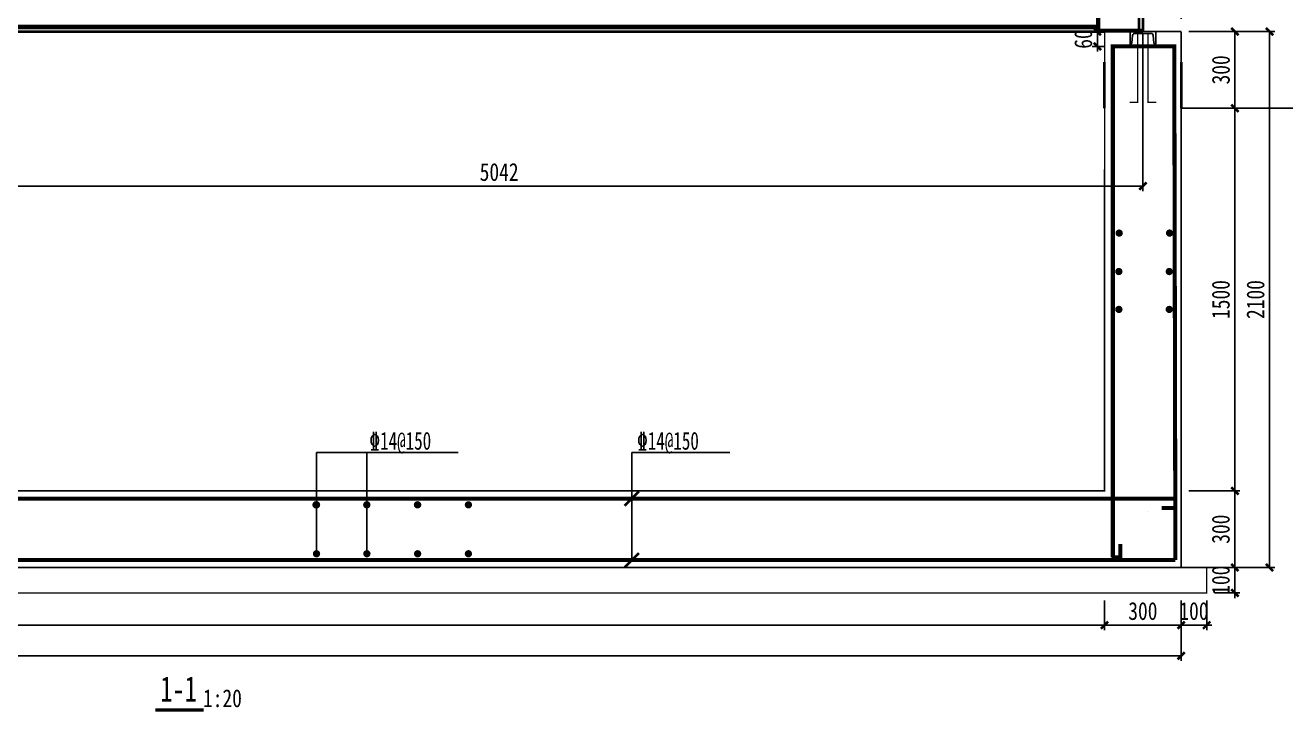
# Model space of a CAD drawing. Header units: millimetres. Extents: x 32496 to 166256, y 3504 to 23939.
# Drawn here: x 99817 to 104753, y 17210 to 19901 of the extents above; entities that cross this region are included whole.
import ezdxf
from ezdxf.enums import TextEntityAlignment as Align

# ---------------------------------------------------------------- set-up
doc = ezdxf.new("R2010")
doc.units = ezdxf.units.MM
doc.header["$PDSIZE"] = -5
doc.layers.get('0').update_dxf_attribs({"lineweight": 35})
doc.layers.get('Defpoints').update_dxf_attribs({"lineweight": 18})
doc.layers.add('01', color=7, linetype='Continuous', lineweight=35)
doc.layers.add('Text', color=7, linetype='Continuous', lineweight=15)
for name, color, linetype in [('PUB_DIM', 3, 'Continuous'), ('SIGN', 7, 'Continuous'), ('图名', 253, 'Continuous')]:
    doc.layers.add(name, color=color, linetype=linetype)
doc.styles.add('HZ', font='', dxfattribs={"width": 0.7})
doc.styles.add('新宋体样式', font='simsun.ttc', dxfattribs={"width": 0.8})
doc.styles.add('汉字', font='simsun.ttc', dxfattribs={"width": 0.7})
doc.styles.get('HZ').set_extended_font_data('宋体')
doc.dimstyles.new('1', dxfattribs={"dimscale": 20, "dimtxt": 3.5, "dimasz": 1, "dimexe": 1, "dimexo": 1.5, "dimgap": 1, "dimtad": 1, "dimdec": 0, "dimzin": 0, "dimdsep": 46, "dimtxsty": '汉字', "dimblk": 'ARCHTICK', "dimcen": 0.09, "dimclrd": 3, "dimclre": 3, "dimclrt": 256, "dimadec": 0, "dimazin": 0, "dimtfac": 1, "dimtdec": 0, "dimtix": 1, "dimtmove": 2, "dimatfit": 2, "dimfxl": 1, "dimtolj": 1, "dimtzin": 0, "dimarcsym": 0})

# ---------------------------------------------------------------- blocks, each defined once
blk = doc.blocks.new('_ArchTick')
at = {"color": 0, "linetype": 'ByBlock'}
blk.add_lwpolyline([(-0.71, -0.71, 0.5, 0.5, 0), (0.71, 0.71, 0.5, 0.5, 0)], format="xyseb", dxfattribs=at)
blk = doc.blocks.new('*D5683')
at = {"color": 3, "lineweight": -2}
for p, q in [((104193.8, 19906), (104193.8, 20092.2)), ((104343.8, 19926), (104343.8, 20092.2)), ((104343.8, 20072.2), (104193.8, 20072.2))]:
    blk.add_line(p, q, dxfattribs=at)
at = {"layer": 'Defpoints', "color": 0}
for p in [(104193.8, 20072.2), (104343.8, 19896), (104193.8, 19876)]:
    blk.add_point(p, dxfattribs=at)
at = {"color": 3, "linetype": 'ByBlock', "lineweight": -2, "xscale": 20, "yscale": 20, "zscale": 20, "rotation": 180}
blk.add_blockref('_ArchTick', (104193.8, 20072.2), dxfattribs=at)
at = {"color": 3, "linetype": 'ByBlock', "lineweight": -2, "xscale": 20, "yscale": 20, "zscale": 20}
blk.add_blockref('_ArchTick', (104343.8, 20072.2), dxfattribs=at)
at = {"insert": (104268.8, 20127.2), "char_height": 70, "attachment_point": 5, "style": '新宋体样式'}
blk.add_mtext('\\A1;150', dxfattribs=at)
blk = doc.blocks.new('*D5685')
at = {"color": 3, "lineweight": -2}
for p, q in [((104343.5, 17646), (104343.5, 17529.9)), ((104443.5, 17646), (104443.5, 17529.9)), ((104343.5, 17549.9), (104323.5, 17549.9)), ((104443.5, 17549.9), (104343.5, 17549.9)), ((104443.5, 17549.9), (104463.5, 17549.9))]:
    blk.add_line(p, q, dxfattribs=at)
at = {"layer": 'Defpoints', "color": 0}
for p in [(104343.5, 17676), (104443.5, 17676), (104343.5, 17549.9)]:
    blk.add_point(p, dxfattribs=at)
at = {"color": 3, "linetype": 'ByBlock', "lineweight": -2, "xscale": 20, "yscale": 20, "zscale": 20}
blk.add_blockref('_ArchTick', (104343.5, 17549.9), dxfattribs=at)
at = {"color": 3, "linetype": 'ByBlock', "lineweight": -2, "xscale": 20, "yscale": 20, "zscale": 20, "rotation": 180}
blk.add_blockref('_ArchTick', (104443.5, 17549.9), dxfattribs=at)
at = {"insert": (104393.5, 17604.9), "char_height": 70, "attachment_point": 5, "style": '新宋体样式'}
blk.add_mtext('\\A1;100', dxfattribs=at)
blk = doc.blocks.new('*D5686')
at = {"color": 3, "lineweight": -2}
for p, q in [((104043.5, 17646), (104043.5, 17529.9)), ((104343.5, 17646), (104343.5, 17529.9)), ((104343.5, 17549.9), (104043.5, 17549.9))]:
    blk.add_line(p, q, dxfattribs=at)
at = {"layer": 'Defpoints', "color": 0}
for p in [(104043.5, 17676), (104343.5, 17676), (104043.5, 17549.9)]:
    blk.add_point(p, dxfattribs=at)
at = {"color": 3, "linetype": 'ByBlock', "lineweight": -2, "xscale": 20, "yscale": 20, "zscale": 20, "rotation": 180}
blk.add_blockref('_ArchTick', (104043.5, 17549.9), dxfattribs=at)
at = {"color": 3, "linetype": 'ByBlock', "lineweight": -2, "xscale": 20, "yscale": 20, "zscale": 20}
blk.add_blockref('_ArchTick', (104343.5, 17549.9), dxfattribs=at)
at = {"insert": (104193.5, 17604.9), "char_height": 70, "attachment_point": 5, "style": '新宋体样式'}
blk.add_mtext('\\A1;300', dxfattribs=at)
blk = doc.blocks.new('*D5687')
at = {"color": 3, "lineweight": -2}
for p, q in [((92151.5, 17646), (92151.5, 17529.9)), ((104043.5, 17646), (104043.5, 17529.9)), ((104043.5, 17549.9), (92151.5, 17549.9))]:
    blk.add_line(p, q, dxfattribs=at)
at = {"layer": 'Defpoints', "color": 0}
for p in [(92151.5, 17676), (104043.5, 17676), (92151.5, 17549.9)]:
    blk.add_point(p, dxfattribs=at)
at = {"color": 3, "linetype": 'ByBlock', "lineweight": -2, "xscale": 20, "yscale": 20, "zscale": 20, "rotation": 180}
blk.add_blockref('_ArchTick', (92151.5, 17549.9), dxfattribs=at)
at = {"color": 3, "linetype": 'ByBlock', "lineweight": -2, "xscale": 20, "yscale": 20, "zscale": 20}
blk.add_blockref('_ArchTick', (104043.5, 17549.9), dxfattribs=at)
at = {"insert": (98097.5, 17604.9), "char_height": 70, "attachment_point": 5, "style": '新宋体样式'}
blk.add_mtext('\\A1;11892', dxfattribs=at)
blk = doc.blocks.new('*D5690')
at = {"color": 3, "lineweight": -2}
for p, q in [((91851.5, 17646), (91851.5, 17409.8)), ((104343.5, 17646), (104343.5, 17409.8)), ((104343.5, 17429.8), (91851.5, 17429.8))]:
    blk.add_line(p, q, dxfattribs=at)
at = {"layer": 'Defpoints', "color": 0}
for p in [(91851.5, 17676), (104343.5, 17676), (91851.5, 17429.8)]:
    blk.add_point(p, dxfattribs=at)
at = {"color": 3, "linetype": 'ByBlock', "lineweight": -2, "xscale": 20, "yscale": 20, "zscale": 20, "rotation": 180}
blk.add_blockref('_ArchTick', (91851.5, 17429.8), dxfattribs=at)
at = {"color": 3, "linetype": 'ByBlock', "lineweight": -2, "xscale": 20, "yscale": 20, "zscale": 20}
blk.add_blockref('_ArchTick', (104343.5, 17429.8), dxfattribs=at)
at = {"insert": (98097.5, 17484.8), "char_height": 70, "attachment_point": 5, "style": '新宋体样式'}
blk.add_mtext('\\A1;12492', dxfattribs=at)
blk = doc.blocks.new('*D5696')
at = {"color": 3, "lineweight": -2}
for p, q in [((104373.8, 19876), (104574.2, 19876)), ((104554.2, 19876), (104554.2, 19576)), ((104373.8, 19576), (104574.2, 19576))]:
    blk.add_line(p, q, dxfattribs=at)
at = {"layer": 'Defpoints', "color": 0}
for p in [(104343.8, 19876), (104343.8, 19576), (104554.2, 19576)]:
    blk.add_point(p, dxfattribs=at)
at = {"color": 3, "linetype": 'ByBlock', "lineweight": -2, "xscale": 20, "yscale": 20, "zscale": 20}
for p, rotation in [((104554.2, 19876), 90), ((104554.2, 19576), 270)]:
    blk.add_blockref('_ArchTick', p, dxfattribs=dict(at, rotation=rotation))
at = {"insert": (104499.2, 19726), "char_height": 70, "attachment_point": 5, "rotation": 90, "style": '新宋体样式'}
blk.add_mtext('\\A1;300', dxfattribs=at)
blk = doc.blocks.new('*D5697')
at = {"color": 3, "lineweight": -2}
for p, q in [((104373.8, 19576), (104573.9, 19576)), ((104553.9, 19576), (104553.9, 18076)), ((104373.5, 18076), (104573.9, 18076))]:
    blk.add_line(p, q, dxfattribs=at)
at = {"layer": 'Defpoints', "color": 0}
for p in [(104343.8, 19576), (104343.5, 18076), (104553.9, 18076)]:
    blk.add_point(p, dxfattribs=at)
at = {"color": 3, "linetype": 'ByBlock', "lineweight": -2, "xscale": 20, "yscale": 20, "zscale": 20}
for p, rotation in [((104553.9, 19576), 90), ((104553.9, 18076), 270)]:
    blk.add_blockref('_ArchTick', p, dxfattribs=dict(at, rotation=rotation))
at = {"insert": (104498.9, 18826), "char_height": 70, "attachment_point": 5, "rotation": 90, "style": '新宋体样式'}
blk.add_mtext('\\A1;1500', dxfattribs=at)
blk = doc.blocks.new('*D5698')
at = {"color": 3, "lineweight": -2}
for p, q in [((104373.5, 18076), (104573.9, 18076)), ((104553.9, 18076), (104553.9, 17776)), ((104373.5, 17776), (104573.9, 17776))]:
    blk.add_line(p, q, dxfattribs=at)
at = {"layer": 'Defpoints', "color": 0}
for p in [(104343.5, 18076), (104343.5, 17776), (104553.9, 17776)]:
    blk.add_point(p, dxfattribs=at)
at = {"color": 3, "linetype": 'ByBlock', "lineweight": -2, "xscale": 20, "yscale": 20, "zscale": 20}
for p, rotation in [((104553.9, 18076), 90), ((104553.9, 17776), 270)]:
    blk.add_blockref('_ArchTick', p, dxfattribs=dict(at, rotation=rotation))
at = {"insert": (104498.9, 17926), "char_height": 70, "attachment_point": 5, "rotation": 90, "style": '新宋体样式'}
blk.add_mtext('\\A1;300', dxfattribs=at)
blk = doc.blocks.new('*D5699')
at = {"color": 3, "lineweight": -2}
for p, q in [((104373.5, 17776), (104573.9, 17776)), ((104553.9, 17776), (104553.9, 17796)), ((104553.9, 17776), (104553.9, 17676)), ((104473.5, 17676), (104573.9, 17676)), ((104553.9, 17676), (104553.9, 17656))]:
    blk.add_line(p, q, dxfattribs=at)
at = {"layer": 'Defpoints', "color": 0}
for p in [(104343.5, 17776), (104443.5, 17676), (104553.9, 17676)]:
    blk.add_point(p, dxfattribs=at)
at = {"color": 3, "linetype": 'ByBlock', "lineweight": -2, "xscale": 20, "yscale": 20, "zscale": 20}
for p, rotation in [((104553.9, 17776), 270), ((104553.9, 17676), 90)]:
    blk.add_blockref('_ArchTick', p, dxfattribs=dict(at, rotation=rotation))
at = {"insert": (104498.9, 17726), "char_height": 70, "attachment_point": 5, "rotation": 90, "style": '新宋体样式'}
blk.add_mtext('\\A1;100', dxfattribs=at)
blk = doc.blocks.new('*D5700')
at = {"color": 3, "lineweight": -2}
for p, q in [((104373.8, 19876), (104709.8, 19876)), ((104689.8, 19876), (104689.8, 17776)), ((104373.5, 17776), (104709.8, 17776))]:
    blk.add_line(p, q, dxfattribs=at)
at = {"layer": 'Defpoints', "color": 0}
for p in [(104343.8, 19876), (104343.5, 17776), (104689.8, 17776)]:
    blk.add_point(p, dxfattribs=at)
at = {"color": 3, "linetype": 'ByBlock', "lineweight": -2, "xscale": 20, "yscale": 20, "zscale": 20}
for p, rotation in [((104689.8, 19876), 90), ((104689.8, 17776), 270)]:
    blk.add_blockref('_ArchTick', p, dxfattribs=dict(at, rotation=rotation))
at = {"insert": (104634.8, 18826), "char_height": 70, "attachment_point": 5, "rotation": 90, "style": '新宋体样式'}
blk.add_mtext('\\A1;2100', dxfattribs=at)
blk = doc.blocks.new('*D5776')
at = {"color": 3, "lineweight": -2}
for p, q in [((104015.4, 19876), (104015.4, 19896)), ((104045.9, 19876), (103995.4, 19876)), ((104015.4, 19817.8), (104015.4, 19876)), ((104045.9, 19817.8), (103995.4, 19817.8)), ((104015.4, 19817.8), (104015.4, 19797.8))]:
    blk.add_line(p, q, dxfattribs=at)
at = {"layer": 'Defpoints', "color": 0}
for p in [(104015.4, 19876), (104075.9, 19876), (104075.9, 19817.8)]:
    blk.add_point(p, dxfattribs=at)
at = {"color": 3, "linetype": 'ByBlock', "lineweight": -2, "xscale": 20, "yscale": 20, "zscale": 20}
for p, rotation in [((104015.4, 19876), 270), ((104015.4, 19817.8), 90)]:
    blk.add_blockref('_ArchTick', p, dxfattribs=dict(at, rotation=rotation))
at = {"insert": (103960.4, 19846.9), "char_height": 70, "attachment_point": 5, "rotation": 90, "style": '新宋体样式'}
blk.add_mtext('\\A1;60', dxfattribs=at)
blk = doc.blocks.new('*D5817')
at = {"color": 3, "linetype": 'Continuous', "lineweight": -2}
for p, q in [((99151.8, 19869.8), (99151.8, 19250.3)), ((104193.8, 19869.8), (104193.8, 19250.3)), ((99151.8, 19270.3), (104193.8, 19270.3))]:
    blk.add_line(p, q, dxfattribs=at)
at = {"layer": 'Defpoints', "color": 0}
for p in [(99151.8, 19899.8), (104193.8, 19899.8), (104193.8, 19270.3)]:
    blk.add_point(p, dxfattribs=at)
at = {"color": 3, "linetype": 'ByBlock', "lineweight": -2, "xscale": 20, "yscale": 20, "zscale": 20, "rotation": 180}
blk.add_blockref('_ArchTick', (99151.8, 19270.3), dxfattribs=at)
at = {"color": 3, "linetype": 'ByBlock', "lineweight": -2, "xscale": 20, "yscale": 20, "zscale": 20}
blk.add_blockref('_ArchTick', (104193.8, 19270.3), dxfattribs=at)
at = {"insert": (101672.8, 19325.3), "char_height": 70, "attachment_point": 5, "style": '新宋体样式'}
blk.add_mtext('\\A1;5042', dxfattribs=at)
blk = doc.blocks.new('8-1250')
at = {"linetype": 'Continuous'}
for p, q in [((4052.9, -34878.3), (4052.9, -34772.3)), ((4058.9, -34884.3), (4058.9, -34766.3)), ((4216.4, -34884.3), (4216.4, -34766.3)), ((4230.9, -34772.3), (4230.9, -34878.3)), ((4052.9, -34863.1), (-7783.1, -34863.1)), ((4052.9, -34868.6), (-7783.1, -34868.6)), ((4052.9, -34871.3), (-7783.1, -34871.3)), ((4052.9, -34871.3), (4052.9, -34863.5)), ((4230.9, -34878.3), (4052.9, -34878.3)), ((4052.9, -34878.3), (4052.9, -34884.3)), ((4058.9, -34884.3), (4052.9, -34884.3)), ((4224.9, -34884.3), (4058.9, -34884.3)), ((4230.9, -34884.3), (4224.9, -34884.3)), ((4230.9, -34878.3), (4230.9, -34884.3))]:
    blk.add_line(p, q, dxfattribs=at)
for centre, start, end in [((4058.9, -34878.3), 180, 270), ((4224.9, -34878.3), 270, 0)]:
    blk.add_arc(centre, 6, start, end, dxfattribs=at)

msp = doc.modelspace()

# ---------------------------------------------------------------- hatches: boundary and pattern name
for points in [[(104115.251, 19086.362, 1), (104086.473, 19086.362, 1)], [(104312.491, 19086.362, 1), (104283.713, 19086.362, 1)], [(104085.253, 18935.656, -1), (104114.031, 18935.656, -1)], [(104282.493, 18935.656, -1), (104311.271, 18935.656, -1)], [(104085.253, 18787.228, -1), (104114.031, 18787.228, -1)], [(104282.493, 18787.228, -1), (104311.271, 18787.228, -1)], [(100941.255, 18021.459, -1), (100970.033, 18021.459, -1)], [(100943.339, 18021.459, -1), (100972.117, 18021.459, -1)], [(101139.963, 18021.459, -1), (101168.741, 18021.459, -1)], [(101140.578, 18021.459, -1), (101169.356, 18021.459, -1)], [(101338.722, 18021.459, -1), (101367.5, 18021.459, -1)], [(101339.287, 18021.459, -1), (101368.065, 18021.459, -1)], [(101538.045, 18021.459, -1), (101566.823, 18021.459, -1)], [(100943.339, 17829.744, -1), (100972.117, 17829.744, -1)], [(101140.578, 17829.744, -1), (101169.356, 17829.744, -1)], [(101339.287, 17829.744, -1), (101368.065, 17829.744, -1)], [(101538.045, 17829.744, -1), (101566.823, 17829.744, -1)]]:
    msp.add_hatch(color=1).paths.add_polyline_path(points)

# ---------------------------------------------------------------- linework, layer by layer
for p, q in [((92142.235, 19876.002), (104044.656, 19876.002)), ((104043.765, 19576.002), (104043.765, 19756.002)), ((104343.765, 19756.002), (104343.765, 19576.002)), ((104213.479, 17994.45), (104213.479, 17994.45))]:
    msp.add_line(p, q)
at = {"lineweight": -3}
msp.add_line((104343.765, 19576.002), (105188.574, 19576.002), dxfattribs=at)
for points, const_width in [([(104043.765, 19876.002), (104043.765, 19576.002)], 6), ([(102220.245, 18073.81), (102164.349, 18017.915)], 10), ([(102220.245, 17832.74), (102164.349, 17776.844)], 10)]:
    msp.add_lwpolyline(points, dxfattribs=dict(const_width=const_width))
at = {"color": 1}
for points, const_width in [([(104173.743, 19869.002), (104173.743, 19598.331), (104141.772, 19598.331)], 5), ([(104213.787, 19869.002), (104213.787, 19598.331), (104245.759, 19598.331)], 5), ([(104320.424, 18045.863), (104316.558, 19817.777), (104075.895, 19817.777), (104075.895, 19800.717)], 15.939), ([(104075.895, 18045.863), (104075.895, 19800.717), (104075.895, 19800.717), (104075.895, 19800.717)], 15.939), ([(104075.895, 17815.085), (104075.895, 18176.111)], 15.939), ([(104320.95, 17804.792), (104320.141, 18175.875)], 15.939), ([(104320.95, 18045.863), (93319.521, 18045.863)], 15.939), ([(104320.424, 18042.903), (104320.424, 18009.034), (104267.628, 18009.034)], 15.939), ([(104071.91, 17815.085), (104105.78, 17815.085), (104105.78, 17867.882)], 15.939), ([(104320.95, 17804.792), (93319.521, 17804.792)], 15.939)]:
    msp.add_lwpolyline(points, dxfattribs=dict(at, const_width=const_width))
at = {"color": 4, "lineweight": -2}
msp.add_lwpolyline([(104243.765, 19876.002), (104243.765, 19828.002), (104241.116, 19828.002, -0.38531359), (104236.937, 19831.784), (104233.981, 19861.348, 0.38531359), (104225.523, 19869.002), (104162.008, 19869.002, 0.38531359), (104153.55, 19861.348), (104150.594, 19831.784, -0.38531359), (104146.414, 19828.002), (104143.765, 19828.002), (104143.765, 19876.002), (104243.765, 19876.002)], format="xyb", dxfattribs=at)
at = {"layer": '01', "const_width": 6}
for points in [[(104043.765, 19876.002), (104343.765, 19876.002)], [(104343.765, 19876.002), (104343.862, 18175.853)], [(104043.476, 18076.003), (104043.765, 19576.002)], [(104343.862, 18175.853), (104343.476, 17776.003), (91851.476, 17776.003), (91851.476, 18176.003)], [(92151.524, 18175.877), (92151.476, 18076.003), (104043.476, 18076.003), (104043.476, 18175.997)]]:
    msp.add_lwpolyline(points, dxfattribs=at)
msp.add_lwpolyline([(91851.476, 17776.003), (91751.476, 17776.003), (91751.476, 17676.003), (104343.476, 17676.003), (104443.476, 17676.003), (104443.476, 17776.003)], close=True, dxfattribs=at)
at = {"layer": 'PUB_DIM'}
for p, q in [((101512.617, 18227.13), (100957.006, 18227.13)), ((100957.006, 18227.13), (100957.006, 17828.432)), ((101155.123, 18227.13), (101155.123, 17828.998)), ((102576.703, 18227.13), (102192.297, 18227.13)), ((102192.297, 18227.13), (102192.297, 17804.792))]:
    msp.add_line(p, q, dxfattribs=at)
at = {"layer": '图名', "lineweight": -3, "const_width": 14}
msp.add_lwpolyline([(100516.085, 17217.307), (100326.623, 17217.307)], dxfattribs=at)

# ---------------------------------------------------------------- block references
at = {"color": 6}
msp.add_blockref('8-1250', (99962.893, 54760.291), dxfattribs=at)

# ---------------------------------------------------------------- texts
at = {"style": '汉字', "width": 0.7}
for p in [(101164.84, 18237.543), (102212.97, 18237.543)]:
    msp.add_text('\x8414@150', height=70, dxfattribs=at).set_placement(p)
at = {"layer": 'SIGN', "linetype": 'Continuous', "lineweight": -3, "ltscale": 0.01, "style": 'HZ', "width": 0.7}
msp.add_text('1-1', height=100, dxfattribs=at).set_placement((100346.085, 17249.823))
at = {"layer": 'Text', "lineweight": -3, "ltscale": 99, "style": '新宋体样式', "width": 0.8}
msp.add_text('1:20', height=70, dxfattribs=at).set_placement((100589.325, 17228.511), align=Align.CENTER)

# ---------------------------------------------------------------- dimensions: what is measured, and where the dimension line sits
for base, p1, p2, override, picture, middle in [((104193.765, 20072.159), (104343.765, 19896.002), (104193.765, 19876.002), {"dimtxsty": '新宋体样式'}, '*D5683', (104268.765, 20127.159)), ((104193.765, 19270.308), (99151.782, 19899.837), (104193.765, 19899.837), {"dimtxsty": '新宋体样式', "dimfxl": 1.25}, '*D5817', (101672.774, 19325.308))]:
    dim = msp.add_linear_dim(base=base, p1=p1, p2=p2, dimstyle='1', override=override)
    dim.commit()
    dim.dimension.update_dxf_attribs({"geometry": picture, "text_midpoint": middle})
dim = msp.add_linear_dim(base=(104015.417, 19876.002), p1=(104075.895, 19817.777), p2=(104075.895, 19876.002), angle=90, text='60', dimstyle='1', override={"dimtxsty": '新宋体样式'})
dim.commit()
dim.dimension.update_dxf_attribs({"geometry": '*D5776', "text_midpoint": (103960.417, 19846.889)})
for base, p1, p2, angle, picture, middle in [((104689.769, 17776.003), (104343.765, 19876.002), (104343.476, 17776.003), 90, '*D5700', (104634.769, 18826.002)), ((104554.208, 19576.002), (104343.765, 19876.002), (104343.765, 19576.002), 90, '*D5696', (104499.208, 19726.002)), ((104553.919, 18076.003), (104343.765, 19576.002), (104343.476, 18076.003), 90, '*D5697', (104498.919, 18826.002)), ((104553.919, 17776.003), (104343.476, 18076.003), (104343.476, 17776.003), 90, '*D5698', (104498.919, 17926.003)), ((104553.919, 17676.003), (104343.476, 17776.003), (104443.476, 17676.003), 90, '*D5699', (104498.919, 17726.003)), ((91851.476, 17429.788), (104343.476, 17676.003), (91851.476, 17676.003), 180, '*D5690', (98097.476, 17484.788)), ((92151.476, 17549.87), (104043.476, 17676.003), (92151.476, 17676.003), 180, '*D5687', (98097.476, 17604.87)), ((104043.476, 17549.87), (104343.476, 17676.003), (104043.476, 17676.003), 180, '*D5686', (104193.476, 17604.87)), ((104343.476, 17549.87), (104443.476, 17676.003), (104343.476, 17676.003), 180, '*D5685', (104393.476, 17604.87))]:
    dim = msp.add_linear_dim(base=base, p1=p1, p2=p2, angle=angle, dimstyle='1', override={"dimtxsty": '新宋体样式'})
    dim.commit()
    dim.dimension.update_dxf_attribs({"geometry": picture, "text_midpoint": middle})

doc.saveas('drawing.dxf')
